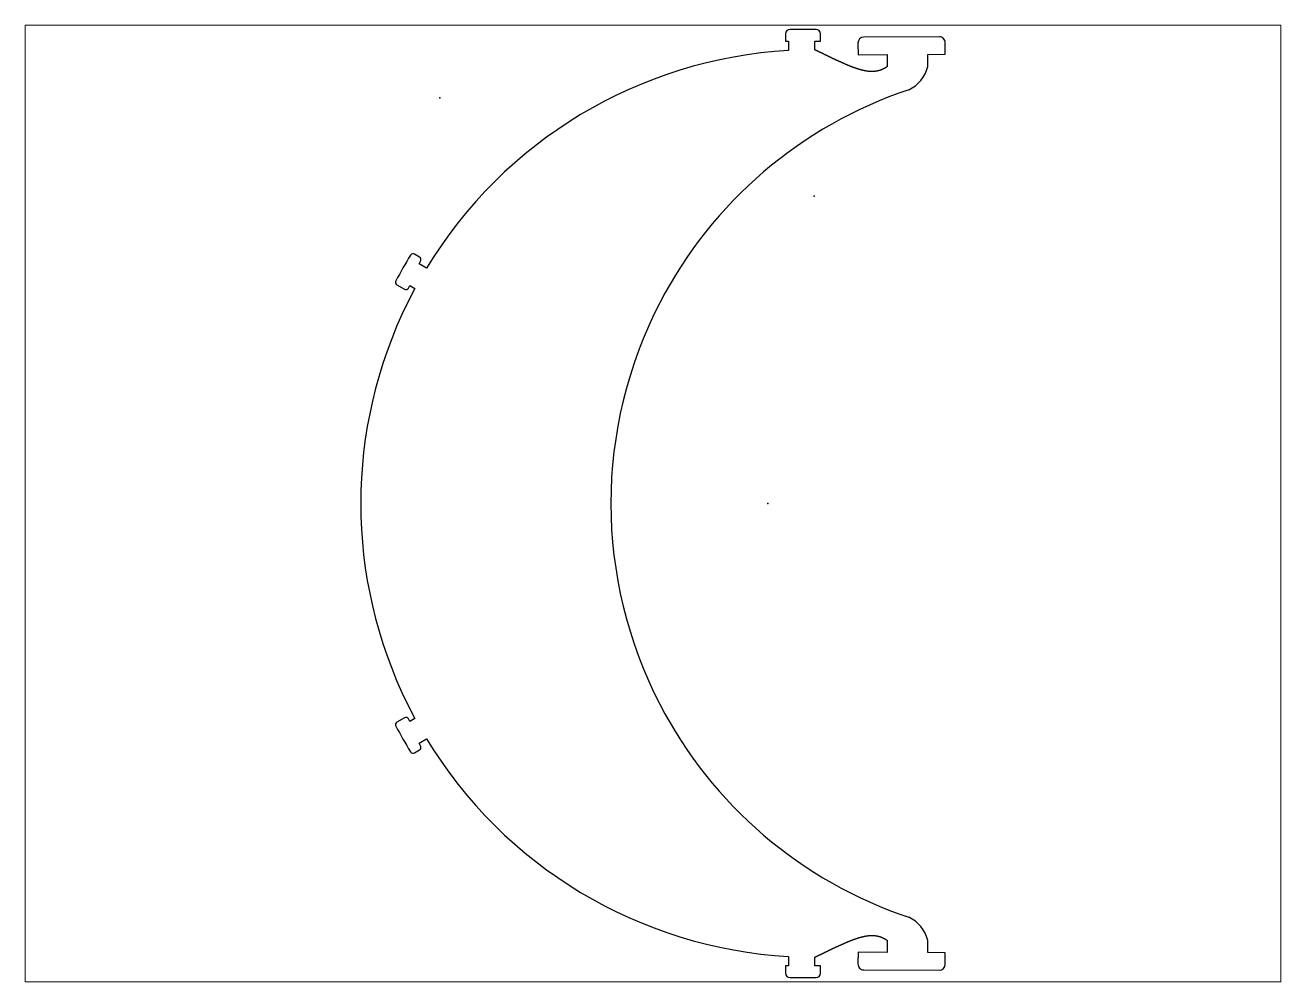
# Paper-space layout 'Layout1' of a CAD drawing. Header units: millimetres. Extents: x 1.05 to 9.45, y 0.8 to 7.2.
# The model-space entities are those that its viewports show. They can reach past a viewport. Long polylines and large blocks are cut down to what shows.
import ezdxf

# ---------------------------------------------------------------- set-up
doc = ezdxf.new("R2010")
doc.units = ezdxf.units.MM
doc.header["$MEASUREMENT"] = 0
doc.layers.add('Predeterminado', color=18, linetype='Continuous', true_color=0x000000)

msp = doc.modelspace()

# ---------------------------------------------------------------- linework, layer by layer
for p, q in [((73.04, 80.75), (73.04, 79.5)), ((78.29, 81.5), (73.79, 81.5)), ((79.04, 79.5), (79.04, 80.75)), ((99.46, 80.21), (86.46, 80.16)), ((73.04, 79.5), (73.54, 79.5)), ((73.54, 79.5), (73.54, 77.87)), ((78.04, 78), (78.04, 79.5)), ((78.04, 79.5), (79.04, 79.5)), ((85.47, 79.15), (85.48, 77.15)), ((100.48, 77.22), (100.47, 79.22)), ((85.48, 77.15), (90.48, 77.17)), ((90.48, 77.17), (90.49, 75.09)), ((97.48, 77.2), (100.48, 77.22)), ((97.48, 75.09), (97.48, 77.2)), ((10.11, 42.34), (9.26, 42.86)), ((10.02, 41.22), (10.28, 41.65)), ((11.31, 40.45), (10.02, 41.22)), ((6.23, 37.59), (7.52, 36.85)), ((8.2, 37.04), (8.45, 37.47)), ((8.45, 37.47), (9.32, 36.97)), ((7.52, -36.85), (6.23, -37.59)), ((8.45, -37.47), (8.2, -37.04)), ((9.32, -36.97), (8.45, -37.47)), ((10.02, -41.22), (11.31, -40.45)), ((9.26, -42.86), (10.11, -42.34)), ((10.28, -41.65), (10.02, -41.22)), ((90.49, -75.09), (90.48, -77.17)), ((97.48, -77.2), (97.48, -75.09)), ((85.48, -77.15), (85.47, -79.15)), ((90.48, -77.17), (85.48, -77.15)), ((100.48, -77.22), (97.48, -77.2)), ((100.47, -79.22), (100.48, -77.22)), ((73.54, -79.5), (73.04, -79.5)), ((73.04, -79.5), (73.04, -80.75)), ((73.54, -77.87), (73.54, -79.5)), ((78.04, -79.5), (78.04, -78)), ((79.04, -79.5), (78.04, -79.5)), ((79.04, -80.75), (79.04, -79.5)), ((73.79, -81.5), (78.29, -81.5)), ((86.46, -80.16), (99.46, -80.21))]:
    msp.add_line(p, q)
for points in [[(9.32, 36.97), (8.06, 34.52)], [(8.06, -34.52), (9.32, -36.97)]]:
    msp.add_lwpolyline(points)
for centre, radius, start, end in [((73.79, 80.75), 0.75, 90, 180), ((78.29, 80.75), 0.75, 0, 90), ((86.47, 79.16), 1, 90.2527, 180.2527), ((99.47, 79.21), 1, 0.2527, 90.2527), ((78, 0), 78, 93.2754, 148.765), ((91.8, 76.44), 5.83, 294.2707, 346.6493), ((118, 0), 75, 108.501, 152.594), ((78, 0), 81.51, 148.4113, 152.0028), ((9, 42.43), 0.5, 58.765, 148.4113), ((9.86, 41.91), 0.5, 328.765, 58.765), ((6.47, 38.03), 0.5, 152.0028, 240.2343), ((7.77, 37.29), 0.5, 240.2343, 330.2343), ((78, 0), 78, 153.7308, 206.2692), ((118, 0), 75, 152.594, 207.406), ((118, 0), 75, 207.406, 251.499), ((6.47, -38.03), 0.5, 119.7657, 207.9972), ((78, 0), 81.51, 207.9972, 211.5887), ((7.77, -37.29), 0.5, 29.7657, 119.7657), ((78, 0), 78, 211.235, 266.7246), ((9, -42.43), 0.5, 211.5887, 301.235), ((9.86, -41.91), 0.5, 301.235, 31.235), ((91.8, -76.44), 5.83, 13.3507, 65.7293), ((86.47, -79.16), 1, 179.7473, 269.7473), ((99.47, -79.21), 1, 269.7473, 359.7473), ((73.79, -80.75), 0.75, 180, 270), ((78.29, -80.75), 0.75, 270, 0)]:
    msp.add_arc(centre, radius, start, end)
for points, knots in [([(83.04, 75.63), (82.99, 75.65), (82.82, 75.72), (82.54, 75.85), (82.13, 76.04), (81.58, 76.29), (80.94, 76.59), (80.26, 76.92), (79.56, 77.26), (78.97, 77.55), (78.51, 77.77), (78.2, 77.92), (78.04, 78)], [367.8955226, 367.8955226, 367.8955226, 367.8955226, 367.8955226, 367.8955226, 367.916012, 367.966012, 368.016012, 368.066012, 368.116012, 368.166012, 368.216012, 368.266012, 368.266012, 368.266012, 368.266012, 368.266012, 368.266012]), ([(90.49, 75.09), (90.39, 75.02), (90.18, 74.88), (89.87, 74.7), (89.44, 74.5), (88.87, 74.34), (88.28, 74.25), (87.68, 74.24), (87.05, 74.3), (86.42, 74.42), (85.8, 74.58), (85.18, 74.78), (84.57, 74.99), (84.02, 75.21), (83.6, 75.38), (83.3, 75.51), (83.11, 75.6), (83.04, 75.63)], [367.266012, 367.266012, 367.266012, 367.266012, 367.266012, 367.266012, 367.316012, 367.366012, 367.416012, 367.466012, 367.516012, 367.566012, 367.616012, 367.666012, 367.716012, 367.766012, 367.816012, 367.866012, 367.8955226, 367.8955226, 367.8955226, 367.8955226, 367.8955226, 367.8955226]), ([(83.04, -75.63), (83.11, -75.6), (83.3, -75.51), (83.6, -75.38), (84.02, -75.21), (84.57, -74.99), (85.18, -74.78), (85.8, -74.58), (86.42, -74.42), (87.05, -74.3), (87.68, -74.24), (88.28, -74.25), (88.87, -74.34), (89.44, -74.5), (89.87, -74.7), (90.18, -74.88), (90.39, -75.02), (90.49, -75.09)], [104.1250875, 104.1250875, 104.1250875, 104.1250875, 104.1250875, 104.1250875, 104.1545981, 104.2045981, 104.2545981, 104.3045981, 104.3545981, 104.4045981, 104.4545981, 104.5045981, 104.5545981, 104.6045981, 104.6545981, 104.7045981, 104.7545981, 104.7545981, 104.7545981, 104.7545981, 104.7545981, 104.7545981]), ([(78.04, -78), (78.2, -77.92), (78.51, -77.77), (78.97, -77.55), (79.56, -77.26), (80.26, -76.92), (80.94, -76.59), (81.58, -76.29), (82.13, -76.04), (82.54, -75.85), (82.82, -75.72), (82.99, -75.65), (83.04, -75.63)], [103.7545981, 103.7545981, 103.7545981, 103.7545981, 103.7545981, 103.7545981, 103.8045981, 103.8545981, 103.9045981, 103.9545981, 104.0045981, 104.0545981, 104.1045981, 104.1250875, 104.1250875, 104.1250875, 104.1250875, 104.1250875, 104.1250875])]:
    msp.add_open_spline(points, degree=5, knots=knots)
at = {"layer": 'Predeterminado'}
for p in [(13.57, 69.75), (77.92, 52.82), (70, 0, 10)]:
    msp.add_point(p, dxfattribs=at)

psp = doc.layouts.get("Layout1")

# ---------------------------------------------------------------- viewports
at = {"layer": 'Predeterminado'}
psp.add_viewport(center=(5.25, 4), size=(8.4, 6.4), view_center_point=(50.2389, 0), view_height=164.464048, dxfattribs=at)

doc.saveas('drawing.dxf')
